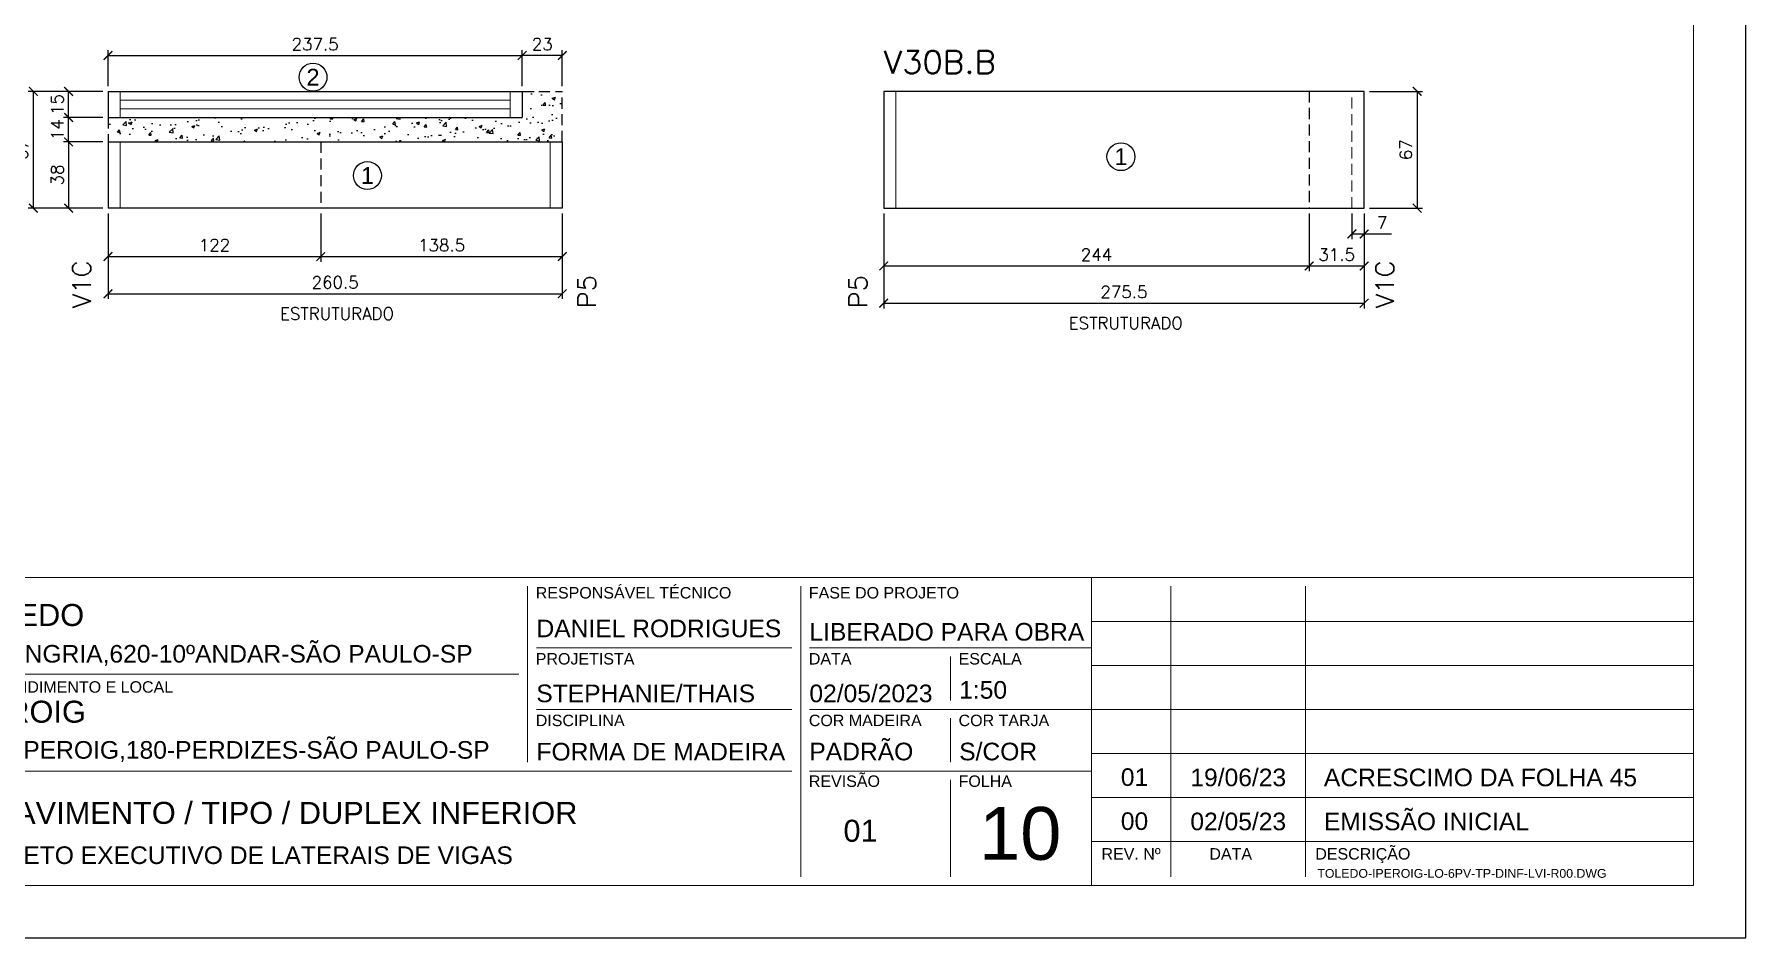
# Model space of a CAD drawing. Extents: x -23436 to 4767, y -4638 to 9755.
# Drawn here: x -17003 to -16021, y 6382 to 6901 of the extents above; entities that cross this region are included whole.
import ezdxf
from ezdxf.enums import TextEntityAlignment as Align

# ---------------------------------------------------------------- set-up
doc = ezdxf.new("R2010")
doc.units = 0
doc.header["$PDMODE"] = 2
doc.header["$PDSIZE"] = 10
doc.linetypes.add('HIDDEN', pattern=[9.525, 6.35, -3.175])
doc.layers.get('0').update_dxf_attribs({"lineweight": 13})
doc.layers.get('Defpoints').update_dxf_attribs({"lineweight": 13})
for name, color, linetype in [('Concreto', 250, 'HIDDEN'), ('Cota', 4, 'Continuous'), ('MB Logo', 255, 'Continuous'), ('Painéis', 200, 'Continuous'), ('Romaneio', 10, 'Continuous')]:
    doc.layers.add(name, color=color, linetype=linetype)
for name, color, linetype, lineweight in [('FOLHA MB', 7, 'Continuous', 13), ('N° Folha', 5, 'Continuous', 13), ('Sarr 2.2x7', 40, 'Continuous', 9), ('Texto Seção', 7, 'Continuous', 15)]:
    doc.layers.add(name, color=color, linetype=linetype, lineweight=lineweight)
doc.layers.add('Laje_Perimetro', color=7, linetype='Continuous', plot=False)
doc.styles.add('ARIAL', font='arial.ttf', dxfattribs={"oblique": 15, "height": 25})
doc.styles.add('MB_C01', font='arial.ttf', dxfattribs={"height": 1.3})
doc.styles.add('MB_C02', font='arial.ttf', dxfattribs={"height": 2})
doc.styles.add('MB_C03', font='arial.ttf', dxfattribs={"height": 2.5})
doc.styles.add('MB_C04', font='arial.ttf', dxfattribs={"height": 6})
doc.styles.add('REGUA-120', font='ROMANS.shx', dxfattribs={"height": 15})
doc.styles.add('ROMANS', font='romans.shx')
doc.dimstyles.new('Cota Paínel', dxfattribs={"dimtxt": 7, "dimasz": 5, "dimexe": 3, "dimexo": 3, "dimgap": 3, "dimtad": 1, "dimdec": 1, "dimzin": 12, "dimdsep": 46, "dimtxsty": 'ROMANS', "dimblk": 'ARCHTICK', "dimcen": 0, "dimclrd": 4, "dimclre": 4, "dimclrt": 1, "dimadec": 1, "dimazin": 3, "dimtfac": 1, "dimtdec": 1, "dimtmove": 0, "dimatfit": 3, "dimldrblk": 'OBLIQUE', "dimfxl": 1, "dimtolj": 1, "dimtzin": 12, "dimarcsym": 0})

# ---------------------------------------------------------------- blocks, each defined once
blk = doc.blocks.new('A$C169d8357')
at = {"layer": 'FOLHA MB', "color": 1}
for p, q in [((1109.82, 356.72), (70, 356.72)), ((1109.82, 356.72), (1109.82, 179.94)), ((1455.02, 356.72), (1109.82, 356.72)), ((786.55, 351.67), (786.55, 250.65)), ((943.14, 351.67), (943.14, 184.99)), ((1155.28, 184.99), (1155.28, 351.67)), ((1232.62, 351.67), (1232.62, 184.99)), ((1455.02, 331.47), (1109.82, 331.47)), ((938.09, 316.32), (791.61, 316.32)), ((1109.82, 316.32), (948.19, 316.32)), ((1029, 311.26), (1029, 286.01)), ((1455.02, 306.21), (1109.82, 306.21)), ((781.5, 301.16), (450.7, 301.16)), ((938.09, 280.96), (791.61, 280.96)), ((1109.82, 280.96), (948.19, 280.96)), ((1029, 275.91), (1029, 250.65)), ((1455.02, 280.96), (1109.82, 280.96)), ((1455.02, 255.7), (1109.82, 255.7)), ((938.09, 245.6), (450.7, 245.6)), ((1109.82, 245.6), (948.19, 245.6)), ((1029, 240.55), (1029, 184.99)), ((1455.02, 230.45), (1109.82, 230.45)), ((1455.02, 205.19), (1109.82, 205.19))]:
    blk.add_line(p, q, dxfattribs=at)
for points in [[(0, 1199.94), (0, 149.94), (1485.02, 149.94), (1485.02, 1199.94)], [(70, 1169.94), (70, 179.94), (1455.02, 179.94), (1455.02, 1169.94)]]:
    blk.add_lwpolyline(points, close=True, dxfattribs=at)
at = {"layer": 'FOLHA MB', "color": 6}
for s, height, style, p in [('RESPONSÁVEL TÉCNICO', 6.5663, 'MB_C01', (791.21, 344.6)), ('FASE DO PROJETO', 6.5663, 'MB_C01', (947.79, 344.6)), ('R. HUNGRIA,620-10ºANDAR-SÃO PAULO-SP', 10.102, 'MB_C02', (459.73, 307.83)), ('PROJETISTA', 6.566, 'MB_C01', (791.21, 306.72)), ('DATA', 6.566, 'MB_C01', (947.79, 306.72)), ('ESCALA', 6.566, 'MB_C01', (1033.66, 306.72)), ('EMPREENDIMENTO E LOCAL', 6.5663, 'MB_C01', (454.33, 290.56)), ('DISCIPLINA', 6.566, 'MB_C01', (791.21, 271.36)), ('COR MADEIRA', 6.5663, 'MB_C01', (947.79, 271.36)), ('COR TARJA', 6.566, 'MB_C01', (1033.66, 271.36)), ('RUA IPEROIG,180-PERDIZES-SÃO PAULO-SP', 10.102, 'MB_C02', (459.73, 252.69)), ('REVISÃO', 6.566, 'MB_C01', (947.79, 236.51)), ('FOLHA', 6.566, 'MB_C01', (1033.66, 236.51)), ('PROJETO EXECUTIVO DE LATERAIS DE VIGAS', 10.102, 'MB_C02', (459.73, 192.28))]:
    blk.add_text(s, height=height, dxfattribs=dict(at, style=style)).set_placement(p)
at = {"layer": 'FOLHA MB', "color": 5}
for s, height, style, p in [('TOLEDO', 12.628, 'MB_C03', (459.73, 328.83)), ('DANIEL RODRIGUES', 10.102, 'MB_C02', (791.61, 322.38)), ('LIBERADO PARA OBRA', 10.102, 'MB_C02', (948.09, 320.46)), ('STEPHANIE/THAIS', 10.102, 'MB_C02', (791.51, 285.11)), ('02/05/2023', 10.102, 'MB_C02', (948.09, 285.11)), ('1:50', 10.102, 'MB_C02', (1034, 287.12)), ('IPEROIG', 12.628, 'MB_C03', (459.73, 273.34)), ('FORMA DE MADEIRA', 10.102, 'MB_C02', (791.61, 251.66)), ('PADRÃO', 10.102, 'MB_C02', (948.09, 251.76)), ('S/COR', 10.102, 'MB_C02', (1034, 251.76)), ('01', 10.102, 'MB_C02', (1126.67, 237.06)), ('19/06/23', 10.102, 'MB_C02', (1166.54, 236.89)), ('ACRESCIMO DA FOLHA 45', 10.102, 'MB_C02', (1243.12, 236.89)), ('6º PAVIMENTO / TIPO / DUPLEX INFERIOR', 12.6276, 'MB_C03', (459.73, 215.3)), ('01', 12.628, 'MB_C03', (967.63, 205.03)), ('00', 10.102, 'MB_C02', (1126.67, 211.8)), ('02/05/23', 10.102, 'MB_C02', (1166.54, 211.64)), ('EMISSÃO INICIAL', 10.102, 'MB_C02', (1243.12, 211.64))]:
    blk.add_text(s, height=height, dxfattribs=dict(at, style=style)).set_placement(p)
at = {"layer": 'FOLHA MB', "color": 6, "style": 'MB_C01'}
for s, p in [('REV. Nº', (1132.55, 198.09)), ('DATA', (1189.69, 198.09)), ('DESCRIÇÃO', (1265.45, 198.09))]:
    blk.add_text(s, height=6.566, dxfattribs=at).set_placement(p, align=Align.MIDDLE_CENTER)
at = {"layer": 'FOLHA MB', "insert": (1239.38, 189.41), "char_height": 5.051, "width": 210.8177, "attachment_point": 1, "style": 'MB_C04'}
blk.add_mtext('TOLEDO-IPEROIG-LO-6PV-TP-DINF-LVI-R00.DWG', dxfattribs=at)
blk = doc.blocks.new('_ArchTick')
at = {"color": 0, "linetype": 'ByBlock', "const_width": 0.15}
blk.add_lwpolyline([(-0.5, -0.5), (0.5, 0.5)], dxfattribs=at)
blk = doc.blocks.new('*D99')
at = {"layer": 'Cota', "color": 4, "lineweight": -2, "transparency": 16777216}
for p, q in [((-16960.45, 6797.87), (-16960.45, 6770.13)), ((-16838.45, 6797.87), (-16838.45, 6770.13)), ((-16960.45, 6773.13), (-16838.45, 6773.13))]:
    blk.add_line(p, q, dxfattribs=at)
at = {"layer": 'Defpoints', "color": 0, "transparency": 16777216}
for p in [(-16960.45, 6800.87), (-16838.45, 6800.87), (-16838.45, 6773.13)]:
    blk.add_point(p, dxfattribs=at)
at = {"layer": 'Cota', "color": 4, "lineweight": -2, "transparency": 16777216, "xscale": 5, "yscale": 5, "zscale": 5, "rotation": 180}
blk.add_blockref('_ArchTick', (-16960.45, 6773.13), dxfattribs=at)
at = {"layer": 'Cota', "color": 4, "lineweight": -2, "transparency": 16777216, "xscale": 5, "yscale": 5, "zscale": 5}
blk.add_blockref('_ArchTick', (-16838.45, 6773.13), dxfattribs=at)
at = {"layer": 'Cota', "color": 1, "transparency": 16777216, "insert": (-16899.45, 6779.63), "char_height": 7, "attachment_point": 5, "style": 'ROMANS'}
blk.add_mtext('\\A1;122', dxfattribs=at)
blk = doc.blocks.new('_OBLIQUE')
at = {"color": 0, "linetype": 'ByBlock', "lineweight": -2}
for p, q in [((0, 0), (-1, 0)), ((-0.5, -0.5), (0.5, 0.5))]:
    blk.add_line(p, q, dxfattribs=at)
blk = doc.blocks.new('*D100')
at = {"layer": 'Cota', "color": 4, "lineweight": -2, "transparency": 16777216}
for p, q in [((-16838.45, 6797.87), (-16838.45, 6770.13)), ((-16699.95, 6797.87), (-16699.95, 6770.13)), ((-16838.45, 6773.13), (-16699.95, 6773.13))]:
    blk.add_line(p, q, dxfattribs=at)
at = {"layer": 'Defpoints', "color": 0, "transparency": 16777216}
for p in [(-16838.45, 6800.87), (-16699.95, 6800.87), (-16699.95, 6773.13)]:
    blk.add_point(p, dxfattribs=at)
at = {"layer": 'Cota', "color": 4, "lineweight": -2, "transparency": 16777216, "xscale": 5, "yscale": 5, "zscale": 5, "rotation": 180}
blk.add_blockref('_ArchTick', (-16838.45, 6773.13), dxfattribs=at)
at = {"layer": 'Cota', "color": 4, "lineweight": -2, "transparency": 16777216, "xscale": 5, "yscale": 5, "zscale": 5}
blk.add_blockref('_ArchTick', (-16699.95, 6773.13), dxfattribs=at)
at = {"layer": 'Cota', "color": 1, "transparency": 16777216, "insert": (-16769.2, 6779.63), "char_height": 7, "attachment_point": 5, "style": 'ROMANS'}
blk.add_mtext('\\A1;138.5', dxfattribs=at)
blk = doc.blocks.new('*D101')
at = {"layer": 'Cota', "color": 4, "lineweight": -2, "transparency": 16777216}
for p, q in [((-16960.45, 6797.87), (-16960.45, 6748.76)), ((-16699.95, 6797.87), (-16699.95, 6748.76)), ((-16960.45, 6751.76), (-16699.95, 6751.76))]:
    blk.add_line(p, q, dxfattribs=at)
at = {"layer": 'Defpoints', "color": 0, "transparency": 16777216}
for p in [(-16960.45, 6800.87), (-16699.95, 6800.87), (-16699.95, 6751.76)]:
    blk.add_point(p, dxfattribs=at)
at = {"layer": 'Cota', "color": 4, "lineweight": -2, "transparency": 16777216, "xscale": 5, "yscale": 5, "zscale": 5, "rotation": 180}
blk.add_blockref('_ArchTick', (-16960.45, 6751.76), dxfattribs=at)
at = {"layer": 'Cota', "color": 4, "lineweight": -2, "transparency": 16777216, "xscale": 5, "yscale": 5, "zscale": 5}
blk.add_blockref('_ArchTick', (-16699.95, 6751.76), dxfattribs=at)
at = {"layer": 'Cota', "color": 1, "transparency": 16777216, "insert": (-16830.2, 6758.26), "char_height": 7, "attachment_point": 5, "style": 'ROMANS'}
blk.add_mtext('\\A1;260.5', dxfattribs=at)
blk = doc.blocks.new('*D102')
at = {"layer": 'Cota', "color": 4, "lineweight": -2, "transparency": 16777216}
for p, q in [((-16515.67, 6797.87), (-16515.67, 6743.33)), ((-16240.17, 6797.87), (-16240.17, 6743.33)), ((-16515.67, 6746.33), (-16240.17, 6746.33))]:
    blk.add_line(p, q, dxfattribs=at)
at = {"layer": 'Defpoints', "color": 0, "transparency": 16777216}
for p in [(-16515.67, 6800.87), (-16240.17, 6800.87), (-16240.17, 6746.33)]:
    blk.add_point(p, dxfattribs=at)
at = {"layer": 'Cota', "color": 4, "lineweight": -2, "transparency": 16777216, "xscale": 5, "yscale": 5, "zscale": 5, "rotation": 180}
blk.add_blockref('_ArchTick', (-16515.67, 6746.33), dxfattribs=at)
at = {"layer": 'Cota', "color": 4, "lineweight": -2, "transparency": 16777216, "xscale": 5, "yscale": 5, "zscale": 5}
blk.add_blockref('_ArchTick', (-16240.17, 6746.33), dxfattribs=at)
at = {"layer": 'Cota', "color": 1, "transparency": 16777216, "insert": (-16377.92, 6752.83), "char_height": 7, "attachment_point": 5, "style": 'ROMANS'}
blk.add_mtext('\\A1;275.5', dxfattribs=at)
blk = doc.blocks.new('*D103')
at = {"layer": 'Cota', "color": 4, "lineweight": -2, "transparency": 16777216}
for p, q in [((-16515.67, 6797.87), (-16515.67, 6764.71)), ((-16271.67, 6797.87), (-16271.67, 6764.71)), ((-16515.67, 6767.71), (-16271.67, 6767.71))]:
    blk.add_line(p, q, dxfattribs=at)
at = {"layer": 'Defpoints', "color": 0, "transparency": 16777216}
for p in [(-16515.67, 6800.87), (-16271.67, 6800.87), (-16271.67, 6767.71)]:
    blk.add_point(p, dxfattribs=at)
at = {"layer": 'Cota', "color": 4, "lineweight": -2, "transparency": 16777216, "xscale": 5, "yscale": 5, "zscale": 5, "rotation": 180}
blk.add_blockref('_ArchTick', (-16515.67, 6767.71), dxfattribs=at)
at = {"layer": 'Cota', "color": 4, "lineweight": -2, "transparency": 16777216, "xscale": 5, "yscale": 5, "zscale": 5}
blk.add_blockref('_ArchTick', (-16271.67, 6767.71), dxfattribs=at)
at = {"layer": 'Cota', "color": 1, "transparency": 16777216, "insert": (-16393.67, 6774.21), "char_height": 7, "attachment_point": 5, "style": 'ROMANS'}
blk.add_mtext('\\A1;244', dxfattribs=at)
blk = doc.blocks.new('*D104')
at = {"layer": 'Cota', "color": 4, "lineweight": -2, "transparency": 16777216}
for p, q in [((-16271.67, 6797.87), (-16271.67, 6764.71)), ((-16240.17, 6797.87), (-16240.17, 6764.71)), ((-16271.67, 6767.71), (-16240.17, 6767.71))]:
    blk.add_line(p, q, dxfattribs=at)
at = {"layer": 'Defpoints', "color": 0, "transparency": 16777216}
for p in [(-16271.67, 6800.87), (-16240.17, 6800.87), (-16240.17, 6767.71)]:
    blk.add_point(p, dxfattribs=at)
at = {"layer": 'Cota', "color": 4, "lineweight": -2, "transparency": 16777216, "xscale": 5, "yscale": 5, "zscale": 5, "rotation": 180}
blk.add_blockref('_ArchTick', (-16271.67, 6767.71), dxfattribs=at)
at = {"layer": 'Cota', "color": 4, "lineweight": -2, "transparency": 16777216, "xscale": 5, "yscale": 5, "zscale": 5}
blk.add_blockref('_ArchTick', (-16240.17, 6767.71), dxfattribs=at)
at = {"layer": 'Cota', "color": 1, "transparency": 16777216, "insert": (-16255.92, 6774.21), "char_height": 7, "attachment_point": 5, "style": 'ROMANS'}
blk.add_mtext('\\A1;31.5', dxfattribs=at)
blk = doc.blocks.new('*D105')
at = {"layer": 'Cota', "color": 4, "lineweight": -2, "transparency": 16777216}
for p, q in [((-16960.45, 6870.87), (-16960.45, 6891.45)), ((-16722.95, 6870.87), (-16722.95, 6891.45)), ((-16960.45, 6888.45), (-16722.95, 6888.45))]:
    blk.add_line(p, q, dxfattribs=at)
at = {"layer": 'Defpoints', "color": 0, "transparency": 16777216}
for p in [(-16722.95, 6888.45), (-16960.45, 6867.87), (-16722.95, 6867.87)]:
    blk.add_point(p, dxfattribs=at)
at = {"layer": 'Cota', "color": 4, "lineweight": -2, "transparency": 16777216, "xscale": 5, "yscale": 5, "zscale": 5, "rotation": 180}
blk.add_blockref('_ArchTick', (-16960.45, 6888.45), dxfattribs=at)
at = {"layer": 'Cota', "color": 4, "lineweight": -2, "transparency": 16777216, "xscale": 5, "yscale": 5, "zscale": 5}
blk.add_blockref('_ArchTick', (-16722.95, 6888.45), dxfattribs=at)
at = {"layer": 'Cota', "color": 1, "transparency": 16777216, "insert": (-16841.7, 6894.95), "char_height": 7, "attachment_point": 5, "style": 'ROMANS'}
blk.add_mtext('\\A1;237.5', dxfattribs=at)
blk = doc.blocks.new('*D106')
at = {"layer": 'Cota', "color": 4, "lineweight": -2, "transparency": 16777216}
for p, q in [((-16722.95, 6870.87), (-16722.95, 6891.45)), ((-16699.95, 6870.87), (-16699.95, 6891.45)), ((-16699.95, 6888.45), (-16722.95, 6888.45))]:
    blk.add_line(p, q, dxfattribs=at)
at = {"layer": 'Defpoints', "color": 0, "transparency": 16777216}
for p in [(-16722.95, 6888.45), (-16722.95, 6867.87), (-16699.95, 6867.87)]:
    blk.add_point(p, dxfattribs=at)
at = {"layer": 'Cota', "color": 4, "lineweight": -2, "transparency": 16777216, "xscale": 5, "yscale": 5, "zscale": 5, "rotation": 180}
blk.add_blockref('_ArchTick', (-16722.95, 6888.45), dxfattribs=at)
at = {"layer": 'Cota', "color": 4, "lineweight": -2, "transparency": 16777216, "xscale": 5, "yscale": 5, "zscale": 5}
blk.add_blockref('_ArchTick', (-16699.95, 6888.45), dxfattribs=at)
at = {"layer": 'Cota', "color": 1, "transparency": 16777216, "insert": (-16711.45, 6894.95), "char_height": 7, "attachment_point": 5, "style": 'ROMANS'}
blk.add_mtext('\\A1;23', dxfattribs=at)
blk = doc.blocks.new('*D107')
at = {"layer": 'Cota', "color": 4, "lineweight": -2, "transparency": 16777216}
for p, q in [((-16963.45, 6867.87), (-16986.05, 6867.87)), ((-16983.05, 6852.87), (-16983.05, 6867.87)), ((-16963.45, 6852.87), (-16986.05, 6852.87))]:
    blk.add_line(p, q, dxfattribs=at)
at = {"layer": 'Defpoints', "color": 0, "transparency": 16777216}
for p in [(-16983.05, 6867.87), (-16960.45, 6867.87), (-16960.45, 6852.87)]:
    blk.add_point(p, dxfattribs=at)
at = {"layer": 'Cota', "color": 4, "lineweight": -2, "transparency": 16777216, "xscale": 5, "yscale": 5, "zscale": 5}
for p, rotation in [((-16983.05, 6867.87), 90), ((-16983.05, 6852.87), 270)]:
    blk.add_blockref('_ArchTick', p, dxfattribs=dict(at, rotation=rotation))
at = {"layer": 'Cota', "color": 1, "transparency": 16777216, "insert": (-16989.55, 6860.37), "char_height": 7, "attachment_point": 5, "rotation": 90, "style": 'ROMANS'}
blk.add_mtext('\\A1;15', dxfattribs=at)
blk = doc.blocks.new('*D108')
at = {"layer": 'Cota', "color": 4, "lineweight": -2, "transparency": 16777216}
for p, q in [((-16963.45, 6852.87), (-16986.05, 6852.87)), ((-16983.05, 6838.87), (-16983.05, 6852.87)), ((-16963.45, 6838.87), (-16986.05, 6838.87))]:
    blk.add_line(p, q, dxfattribs=at)
at = {"layer": 'Defpoints', "color": 0, "transparency": 16777216}
for p in [(-16983.05, 6852.87), (-16960.45, 6852.87), (-16960.45, 6838.87)]:
    blk.add_point(p, dxfattribs=at)
at = {"layer": 'Cota', "color": 4, "lineweight": -2, "transparency": 16777216, "xscale": 5, "yscale": 5, "zscale": 5}
for p, rotation in [((-16983.05, 6852.87), 90), ((-16983.05, 6838.87), 270)]:
    blk.add_blockref('_ArchTick', p, dxfattribs=dict(at, rotation=rotation))
at = {"layer": 'Cota', "color": 1, "transparency": 16777216, "insert": (-16989.55, 6845.87), "char_height": 7, "attachment_point": 5, "rotation": 90, "style": 'ROMANS'}
blk.add_mtext('\\A1;14', dxfattribs=at)
blk = doc.blocks.new('*D109')
at = {"layer": 'Cota', "color": 4, "lineweight": -2, "transparency": 16777216}
for p, q in [((-16963.45, 6838.87), (-16986.05, 6838.87)), ((-16983.05, 6838.87), (-16983.05, 6800.87)), ((-16963.45, 6800.87), (-16986.05, 6800.87))]:
    blk.add_line(p, q, dxfattribs=at)
at = {"layer": 'Defpoints', "color": 0, "transparency": 16777216}
for p in [(-16960.45, 6838.87), (-16983.05, 6800.87), (-16960.45, 6800.87)]:
    blk.add_point(p, dxfattribs=at)
at = {"layer": 'Cota', "color": 4, "lineweight": -2, "transparency": 16777216, "xscale": 5, "yscale": 5, "zscale": 5}
for p, rotation in [((-16983.05, 6838.87), 90), ((-16983.05, 6800.87), 270)]:
    blk.add_blockref('_ArchTick', p, dxfattribs=dict(at, rotation=rotation))
at = {"layer": 'Cota', "color": 1, "transparency": 16777216, "insert": (-16989.55, 6819.87), "char_height": 7, "attachment_point": 5, "rotation": 90, "style": 'ROMANS'}
blk.add_mtext('\\A1;38', dxfattribs=at)
blk = doc.blocks.new('*D110')
at = {"layer": 'Cota', "color": 4, "lineweight": -2, "transparency": 16777216}
for p, q in [((-16966.45, 6867.87), (-17006.27, 6867.87)), ((-17003.27, 6800.87), (-17003.27, 6867.87)), ((-16963.45, 6800.87), (-17006.27, 6800.87))]:
    blk.add_line(p, q, dxfattribs=at)
at = {"layer": 'Defpoints', "color": 0, "transparency": 16777216}
for p in [(-17003.27, 6867.87), (-16963.45, 6867.87), (-16960.45, 6800.87)]:
    blk.add_point(p, dxfattribs=at)
at = {"layer": 'Cota', "color": 4, "lineweight": -2, "transparency": 16777216, "xscale": 5, "yscale": 5, "zscale": 5}
for p, rotation in [((-17003.27, 6867.87), 90), ((-17003.27, 6800.87), 270)]:
    blk.add_blockref('_ArchTick', p, dxfattribs=dict(at, rotation=rotation))
at = {"layer": 'Cota', "color": 1, "transparency": 16777216, "insert": (-17009.77, 6834.37), "char_height": 7, "attachment_point": 5, "rotation": 90, "style": 'ROMANS'}
blk.add_mtext('\\A1;67', dxfattribs=at)
blk = doc.blocks.new('*D111')
at = {"layer": 'Cota', "color": 4, "lineweight": -2, "transparency": 16777216}
for p, q in [((-16237.17, 6867.87), (-16206.77, 6867.87)), ((-16209.77, 6867.87), (-16209.77, 6800.87)), ((-16237.17, 6800.87), (-16206.77, 6800.87))]:
    blk.add_line(p, q, dxfattribs=at)
at = {"layer": 'Defpoints', "color": 0, "transparency": 16777216}
for p in [(-16240.17, 6867.87), (-16240.17, 6800.87), (-16209.77, 6800.87)]:
    blk.add_point(p, dxfattribs=at)
at = {"layer": 'Cota', "color": 4, "lineweight": -2, "transparency": 16777216, "xscale": 5, "yscale": 5, "zscale": 5}
for p, rotation in [((-16209.77, 6867.87), 90), ((-16209.77, 6800.87), 270)]:
    blk.add_blockref('_ArchTick', p, dxfattribs=dict(at, rotation=rotation))
at = {"layer": 'Cota', "color": 1, "transparency": 16777216, "insert": (-16216.27, 6834.37), "char_height": 7, "attachment_point": 5, "rotation": 90, "style": 'ROMANS'}
blk.add_mtext('\\A1;67', dxfattribs=at)
blk = doc.blocks.new('*D112')
at = {"layer": 'Cota', "color": 4, "lineweight": -2, "transparency": 16777216}
for p, q in [((-16247.17, 6797.87), (-16247.17, 6783.07)), ((-16240.17, 6797.87), (-16240.17, 6783.07)), ((-16247.17, 6786.07), (-16240.17, 6786.07)), ((-16240.17, 6786.07), (-16224.5, 6786.07))]:
    blk.add_line(p, q, dxfattribs=at)
at = {"layer": 'Defpoints', "color": 0, "transparency": 16777216}
for p in [(-16247.17, 6800.87), (-16240.17, 6800.87), (-16240.17, 6786.07)]:
    blk.add_point(p, dxfattribs=at)
at = {"layer": 'Cota', "color": 4, "lineweight": -2, "transparency": 16777216, "xscale": 5, "yscale": 5, "zscale": 5, "rotation": 180}
blk.add_blockref('_ArchTick', (-16247.17, 6786.07), dxfattribs=at)
at = {"layer": 'Cota', "color": 4, "lineweight": -2, "transparency": 16777216, "xscale": 5, "yscale": 5, "zscale": 5}
blk.add_blockref('_ArchTick', (-16240.17, 6786.07), dxfattribs=at)
at = {"layer": 'Cota', "color": 1, "transparency": 16777216, "insert": (-16229.84, 6792.57), "char_height": 7, "attachment_point": 5, "style": 'ROMANS'}
blk.add_mtext('\\A1;7', dxfattribs=at)

msp = doc.modelspace()

# ---------------------------------------------------------------- hatches: boundary and pattern name
at = {"layer": 'Concreto'}
h = msp.add_hatch(dxfattribs=at)
h.set_pattern_fill('AR-CONC', color=256, scale=2.5)
h.set_pattern_definition([(50, (1585.02, -32.057), (17.931505, -1.568803), [1.875, -20.625]), (355, (1585.02, -32.057), (-3.468783, 18.804803), [1.5, -16.5]), (100.45144, (1586.515, -32.187), (14.462721, 17.236), [1.593505, -17.528553]), (46.1842, (1585.02, -27.057), (26.681033, -4.137982), [2.8125, -30.9375]), (96.63564, (1587.244, -27.402), (23.36655, 24.352965), [2.39026, -26.292844]), (351.18416, (1585.02, -27.057), (23.36655, 24.352965), [2.25, -24.75]), (21, (1587.52, -28.307), (14.922676, -10.065472), [1.875, -20.625]), (326, (1587.52, -28.307), (6.082883, 18.128751), [1.5, -16.5]), (71.45144, (1588.764, -29.145), (21.00556, 8.063279), [1.593505, -17.528553]), (37.5, (1585.0204, -32.057), (0.3039964, 8.3223463), [0, -16.3, 0, -16.75, 0, -16.5625]), (7.5, (1585.02, -32.057), (6.5767384, 9.8602928), [0, -9.55, 0, -15.925, 0, -6.3125]), (327.5, (1579.4454, -32.057), (13.345561, -0.5638718), [0, -6.25, 0, -19.5, 0, -25.875]), (317.5, (1576.945, -32.057), (14.579654, 2.5026246), [0, -8.125, 0, -12.95, 0, -18.375])])
h.paths.add_polyline_path([(-16699.95, 6867.87), (-16722.95, 6867.87), (-16722.95, 6852.87), (-16960.45, 6852.87), (-16960.45, 6838.87), (-16699.95, 6838.87)])

# ---------------------------------------------------------------- linework, layer by layer
for p, q in [((-16722.95, 6867.87), (-16699.95, 6867.87)), ((-16699.95, 6838.87), (-16699.95, 6867.87)), ((-16960.45, 6852.87), (-16960.45, 6838.87))]:
    msp.add_line(p, q, dxfattribs=at)
at = {"layer": 'Laje_Perimetro'}
msp.add_lwpolyline([(-16021.36, 7432.26), (-17506.38, 7432.26), (-17506.38, 6382.26), (-16021.36, 6382.26)], close=True, dxfattribs=at)
at = {"layer": 'Painéis'}
for p, q in [((-16960.45, 6867.87), (-16722.95, 6867.87)), ((-16960.45, 6867.87), (-16960.45, 6852.87)), ((-16722.95, 6867.87), (-16722.95, 6852.87)), ((-16240.17, 6867.87), (-16515.67, 6867.87)), ((-16515.67, 6867.87), (-16515.67, 6800.87)), ((-16240.17, 6800.87), (-16240.17, 6867.87)), ((-16960.45, 6852.87), (-16722.95, 6852.87)), ((-16960.45, 6838.87), (-16699.95, 6838.87)), ((-16960.45, 6838.87), (-16960.45, 6800.87)), ((-16699.95, 6838.87), (-16699.95, 6800.87)), ((-16699.95, 6800.87), (-16960.45, 6800.87)), ((-16515.67, 6800.87), (-16240.17, 6800.87))]:
    msp.add_line(p, q, dxfattribs=at)
at = {"layer": 'Painéis', "linetype": 'HIDDEN'}
for p, q in [((-16271.67, 6867.87), (-16271.67, 6800.87)), ((-16838.45, 6838.87), (-16838.45, 6800.87))]:
    msp.add_line(p, q, dxfattribs=at)
at = {"layer": 'Romaneio'}
for centre in [(-16842.91, 6876.02), (-16379.65, 6830.4), (-16811.7, 6819.59)]:
    msp.add_circle(centre, 8, dxfattribs=at)
at = {"layer": 'Sarr 2.2x7', "color": 50}
for p, q in [((-16960.45, 6852.87), (-16960.45, 6867.87)), ((-16960.45, 6867.87), (-16956.95, 6867.87)), ((-16953.45, 6867.87), (-16956.95, 6867.87)), ((-16953.45, 6852.87), (-16953.45, 6867.87)), ((-16953.45, 6867.87), (-16953.45, 6865.37)), ((-16953.45, 6867.87), (-16729.95, 6867.87)), ((-16953.45, 6862.87), (-16953.45, 6865.37)), ((-16953.45, 6862.87), (-16729.95, 6862.87)), ((-16729.95, 6867.87), (-16726.45, 6867.87)), ((-16729.95, 6867.87), (-16729.95, 6852.87)), ((-16729.95, 6867.87), (-16729.95, 6865.37)), ((-16729.95, 6862.87), (-16729.95, 6865.37)), ((-16722.95, 6867.87), (-16726.45, 6867.87)), ((-16722.95, 6867.87), (-16722.95, 6852.87)), ((-16515.67, 6800.87), (-16515.67, 6867.87)), ((-16515.67, 6867.87), (-16512.17, 6867.87)), ((-16508.67, 6867.87), (-16512.17, 6867.87)), ((-16508.67, 6800.87), (-16508.67, 6867.87)), ((-16960.45, 6852.87), (-16956.95, 6852.87)), ((-16953.45, 6852.87), (-16956.95, 6852.87)), ((-16729.95, 6857.87), (-16953.45, 6857.87)), ((-16953.45, 6857.87), (-16953.45, 6855.37)), ((-16953.45, 6852.87), (-16953.45, 6855.37)), ((-16729.95, 6852.87), (-16953.45, 6852.87)), ((-16729.95, 6857.87), (-16729.95, 6855.37)), ((-16729.95, 6852.87), (-16729.95, 6855.37)), ((-16729.95, 6852.87), (-16726.45, 6852.87)), ((-16722.95, 6852.87), (-16726.45, 6852.87)), ((-16960.45, 6800.87), (-16960.45, 6838.87)), ((-16960.45, 6838.87), (-16956.95, 6838.87)), ((-16953.45, 6838.87), (-16956.95, 6838.87)), ((-16953.45, 6800.87), (-16953.45, 6838.87)), ((-16706.95, 6838.87), (-16703.45, 6838.87)), ((-16706.95, 6838.87), (-16706.95, 6800.87)), ((-16699.95, 6838.87), (-16703.45, 6838.87)), ((-16699.95, 6838.87), (-16699.95, 6800.87)), ((-16960.45, 6800.87), (-16956.95, 6800.87)), ((-16953.45, 6800.87), (-16956.95, 6800.87)), ((-16706.95, 6800.87), (-16703.45, 6800.87)), ((-16699.95, 6800.87), (-16703.45, 6800.87)), ((-16515.67, 6800.87), (-16512.17, 6800.87)), ((-16508.67, 6800.87), (-16512.17, 6800.87))]:
    msp.add_line(p, q, dxfattribs=at)
at = {"layer": 'Sarr 2.2x7', "linetype": 'HIDDEN'}
msp.add_line((-16247.17, 6800.87), (-16247.17, 6867.87), dxfattribs=at)

# ---------------------------------------------------------------- block references
at = {"layer": 'MB Logo'}
msp.add_blockref('A$C169d8357', (-17506.38, 6232.32), dxfattribs=at)

# ---------------------------------------------------------------- texts
at = {"layer": 'N° Folha', "color": 5, "style": 'MB_C04'}
msp.add_text('10', height=30.306, dxfattribs=at).set_placement((-16460.91, 6427))
at = {"layer": 'Painéis', "color": 1, "char_height": 7, "attachment_point": 5, "style": 'ROMANS'}
for insert in [(-16829.13, 6740.32), (-16376.85, 6734.9)]:
    msp.add_mtext('\\A1;ESTRUTURADO', dxfattribs=dict(at, insert=insert))
at = {"layer": 'Romaneio', "color": 0, "style": 'ARIAL'}
for s, p in [('2', (-16842.91, 6876.02)), ('1', (-16379.65, 6830.4)), ('1', (-16811.7, 6819.59))]:
    msp.add_text(s, height=9.6, dxfattribs=at).set_placement(p, align=Align.MIDDLE_CENTER)
at = {"layer": 'Texto Seção', "style": 'REGUA-120', "width": 1.05}
msp.add_text('V30B.B', height=13, dxfattribs=at).set_placement((-16515.67, 6878.2))
for s, p in [('V1C', (-16970.34, 6743.32)), ('V1C', (-16223.11, 6743.32)), ('P5', (-16680.67, 6743.32)), ('P5', (-16525.19, 6743.32))]:
    msp.add_text(s, height=10.4, rotation=90, dxfattribs=at).set_placement(p)

# ---------------------------------------------------------------- dimensions: what is measured, and where the dimension line sits
at = {"layer": 'Cota'}
for base, p1, p2, picture, middle in [((-16722.95, 6888.45), (-16960.45, 6867.87), (-16722.95, 6867.87), '*D105', (-16841.7, 6894.95)), ((-16722.95, 6888.45), (-16699.95, 6867.87), (-16722.95, 6867.87), '*D106', (-16711.45, 6894.95)), ((-16838.45, 6773.13), (-16960.45, 6800.87), (-16838.45, 6800.87), '*D99', (-16899.45, 6779.63)), ((-16699.95, 6751.76), (-16960.45, 6800.87), (-16699.95, 6800.87), '*D101', (-16830.2, 6758.26)), ((-16699.95, 6773.13), (-16838.45, 6800.87), (-16699.95, 6800.87), '*D100', (-16769.2, 6779.63)), ((-16240.17, 6746.33), (-16515.67, 6800.87), (-16240.17, 6800.87), '*D102', (-16377.92, 6752.83)), ((-16271.67, 6767.71), (-16515.67, 6800.87), (-16271.67, 6800.87), '*D103', (-16393.67, 6774.21)), ((-16240.17, 6767.71), (-16271.67, 6800.87), (-16240.17, 6800.87), '*D104', (-16255.92, 6774.21)), ((-16240.17, 6786.07), (-16247.17, 6800.87), (-16240.17, 6800.87), '*D112', (-16229.84, 6792.57))]:
    dim = msp.add_linear_dim(base=base, p1=p1, p2=p2, dimstyle='Cota Paínel', dxfattribs=at)
    dim.commit()
    dim.dimension.update_dxf_attribs({"geometry": picture, "text_midpoint": middle})
for base, p1, p2, picture, middle in [((-17003.27, 6867.87), (-16960.45, 6800.87), (-16963.45, 6867.87), '*D110', (-17009.77, 6834.37)), ((-16209.77, 6800.87), (-16240.17, 6867.87), (-16240.17, 6800.87), '*D111', (-16216.27, 6834.37)), ((-16983.05, 6800.87), (-16960.45, 6838.87), (-16960.45, 6800.87), '*D109', (-16989.55, 6819.87))]:
    dim = msp.add_linear_dim(base=base, p1=p1, p2=p2, angle=90, dimstyle='Cota Paínel', dxfattribs=at)
    dim.commit()
    dim.dimension.update_dxf_attribs({"geometry": picture, "text_midpoint": middle})
for base, p1, p2, picture, middle in [((-16983.05, 6867.87), (-16960.45, 6852.87), (-16960.45, 6867.87), '*D107', (-16983.05, 6860.37)), ((-16983.05, 6852.87), (-16960.45, 6838.87), (-16960.45, 6852.87), '*D108', (-16983.05, 6845.87))]:
    dim = msp.add_linear_dim(base=base, p1=p1, p2=p2, angle=90, dimstyle='Cota Paínel', dxfattribs=at)
    dim.commit()
    dim.dimension.update_dxf_attribs({"geometry": picture, "text_midpoint": middle, "dimtype": 160})

doc.saveas('drawing.dxf')
